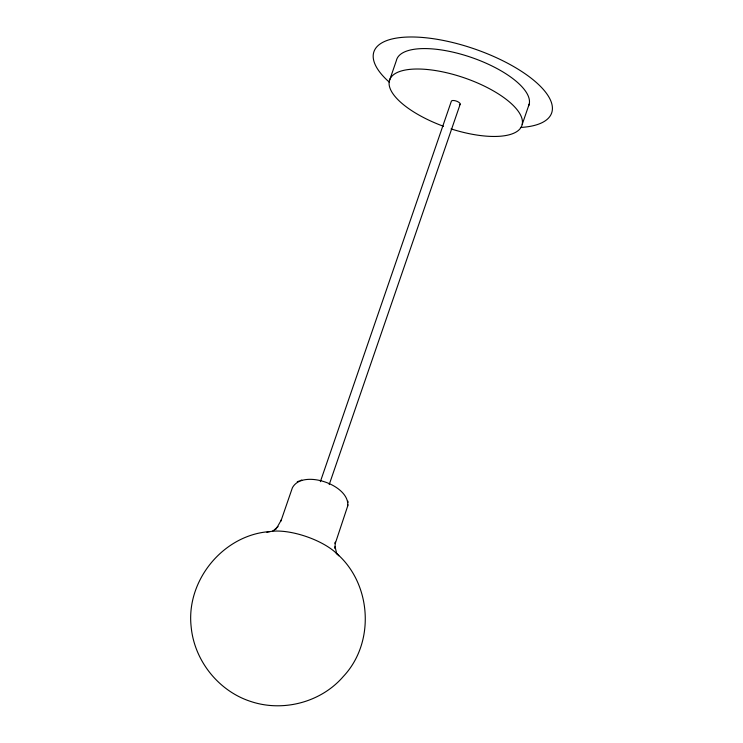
<?xml version="1.0" encoding="UTF-8"?>
<svg xmlns="http://www.w3.org/2000/svg" width="743" height="743" viewBox="0 0 743 743"><rect width="100%" height="100%" fill="white"/><g stroke="black" fill="none" stroke-linecap="round" stroke-linejoin="round"><path stroke-width="1.11" d="M336.755 553.776L335.065 546.774L334.982 548.343L335.297 542.13L335.214 543.635L347.715 505.974C350.074 484.956 302.243 468.657 292.352 487.891L280.956 520.973L281.513 519.645L276.87 527.753L277.947 526.536L274.631 529.722L276.294 528.635L272.57 531.041M347.715 505.974L347.789 504.497M347.873 502.621L347.956 501.191M389.332 81.024L396.363 60.601A69.944 26.311 19 0 1 471.062 57.322A69.944 26.311 19 0 1 528.617 105.877M320.354 481.687L451.335 101.289A4.662 1.755 19 0 1 457.279 101.447A4.662 1.755 19 0 1 459.406 104.847M329.214 484.575L460.196 104.178M522.199 124.443L529.23 104.02M297.228 481.798L299.048 481.083M300.163 480.647L301.825 479.997M270.285 531.542C223.485 534.514 185.88 580.348 191.155 626.804C194.285 660.666 218.637 691.241 251.05 701.568C283.194 712.231 321.115 702.302 343.285 676.52C375.466 642.435 371.667 583.348 336.17 553.071M389.416 82.269A93.999 35.367 19 0 1 409.244 37.001A93.999 35.367 19 0 1 533.075 79.724A93.999 35.367 19 0 1 520.425 127.471M266.876 532.313A43.716 16.448 19 0 1 338.789 555.81M443.506 126.301A69.944 26.311 19 0 1 403.514 70.399A69.944 26.311 19 0 1 516.794 109.351A69.944 26.311 19 0 1 451.047 128.892"/></g></svg>
